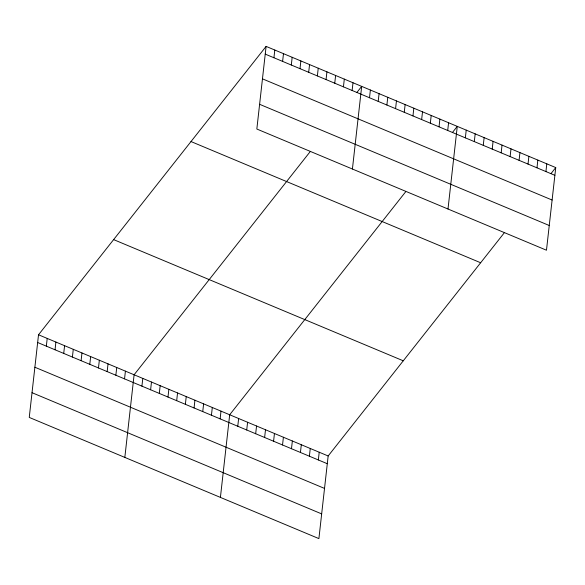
<?xml version="1.0" encoding="UTF-8"?>
<svg xmlns="http://www.w3.org/2000/svg" width="585" height="585" viewBox="0 0 585 585"><rect width="100%" height="100%" fill="white"/><g stroke="black" fill="none" stroke-linecap="round" stroke-linejoin="round"><path stroke-width="0.88" d="M266.102 46.39L256.837 129.029L546.478 250.219L555.75 167.581L266.102 46.39L38.522 334.781L29.25 417.419L318.898 538.609L328.163 455.971L504.116 233.013M46.339 346.144L47.209 338.415M55.034 349.786L55.897 342.049M63.721 353.42L64.584 345.684M72.408 357.055L73.279 349.325M81.096 360.689L81.966 352.96M89.79 364.331L90.653 356.594M98.477 367.965L99.348 360.228M107.165 371.599L108.035 363.863M115.859 375.234L116.722 367.504M124.546 378.868L125.409 371.139M124.832 457.411L134.104 374.773L310.057 151.807M141.921 386.144L142.791 378.407M150.616 389.778L151.478 382.042M159.303 393.412L160.173 385.683M167.99 397.047L168.86 389.317M176.685 400.688L177.547 392.952M185.372 404.323L186.235 396.586M194.059 407.957L194.929 400.22M202.746 411.591L203.617 403.862M211.441 415.226L212.304 407.496M220.128 418.867L220.998 411.131M220.413 497.404L229.686 414.765L405.639 191.807M273.926 57.754L274.796 50.025M237.773 426.246L238.636 418.516M282.613 61.396L283.484 53.659M246.724 429.99L247.587 422.26M291.308 65.03L292.171 57.293M255.674 433.741L256.544 426.004M299.995 68.664L300.865 60.935M264.625 437.485L265.495 429.748M308.683 72.299L309.553 64.569M273.583 441.229L274.445 433.5M317.377 75.933L318.24 68.204M282.533 444.973L283.403 437.244M326.064 79.575L326.927 71.838M291.484 448.724L292.354 440.988M334.752 83.209L335.622 75.472M300.441 452.468L301.304 444.732M343.439 86.843L344.309 79.114M309.392 456.212L310.262 448.483M352.133 90.478L352.996 82.748M318.342 459.964L319.213 452.227M352.419 169.021L361.691 86.383L356.996 92.328M369.508 97.754L370.378 90.017M378.202 101.388L379.065 93.651M386.89 105.022L387.753 97.293M395.577 108.656L396.447 100.927M404.264 112.298L405.134 104.561M412.959 115.932L413.822 108.196M421.646 119.567L422.516 111.83M430.333 123.201L431.203 115.472M439.028 126.835L439.891 119.106M447.715 130.477L448.578 122.74M448 209.013L457.273 126.375L452.578 132.327M465.353 137.855L466.223 130.126M474.311 141.599L475.174 133.87M483.261 145.351L484.131 137.614M492.212 149.095L493.082 141.358M501.169 152.839L502.032 145.109M510.12 156.583L510.99 148.853M519.071 160.334L519.941 152.597M528.021 164.078L528.891 156.341M536.979 167.822L537.842 160.093M545.929 171.573L546.799 163.837M551.055 173.533L555.75 167.581M265.239 54.12L554.88 175.317M262.468 78.843L552.108 200.033M259.608 104.305L549.256 225.503M191.002 141.555L480.643 262.753M113.622 239.609L403.27 360.806M38.522 334.781L328.163 455.971M37.652 342.51L327.3 463.708M34.881 367.234L324.521 488.424M32.021 392.696L321.67 513.893"/></g></svg>
